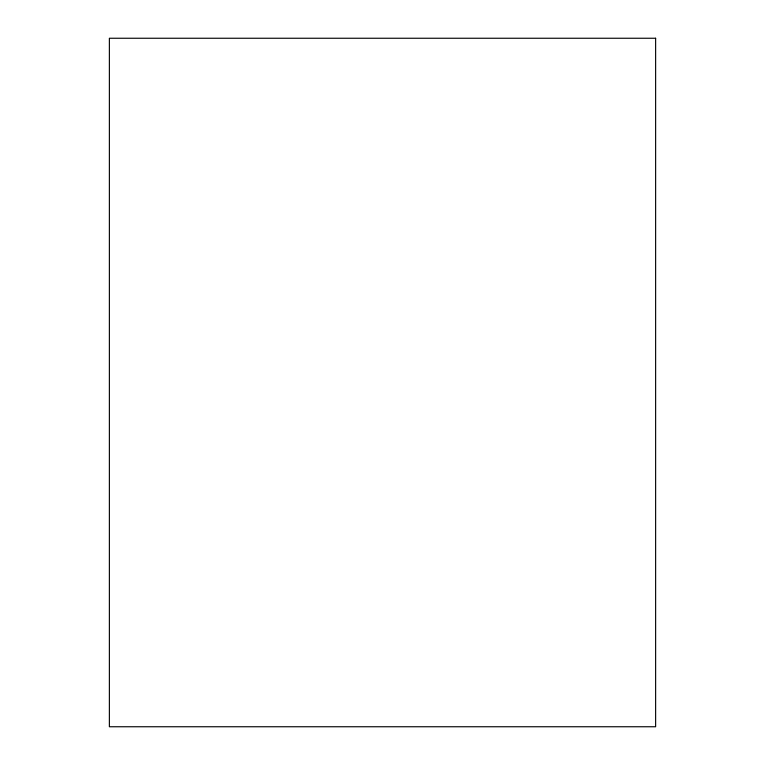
<?xml version="1.0" encoding="UTF-8"?>
<svg xmlns="http://www.w3.org/2000/svg" width="765" height="765" viewBox="0 0 765 765"><rect width="100%" height="100%" fill="white"/><g stroke="black" fill="none" stroke-linecap="round" stroke-linejoin="round"><path stroke-width="1.15" d="M655.624 38.25L109.376 38.25L109.376 726.75L655.624 726.75L655.624 38.25"/></g></svg>
